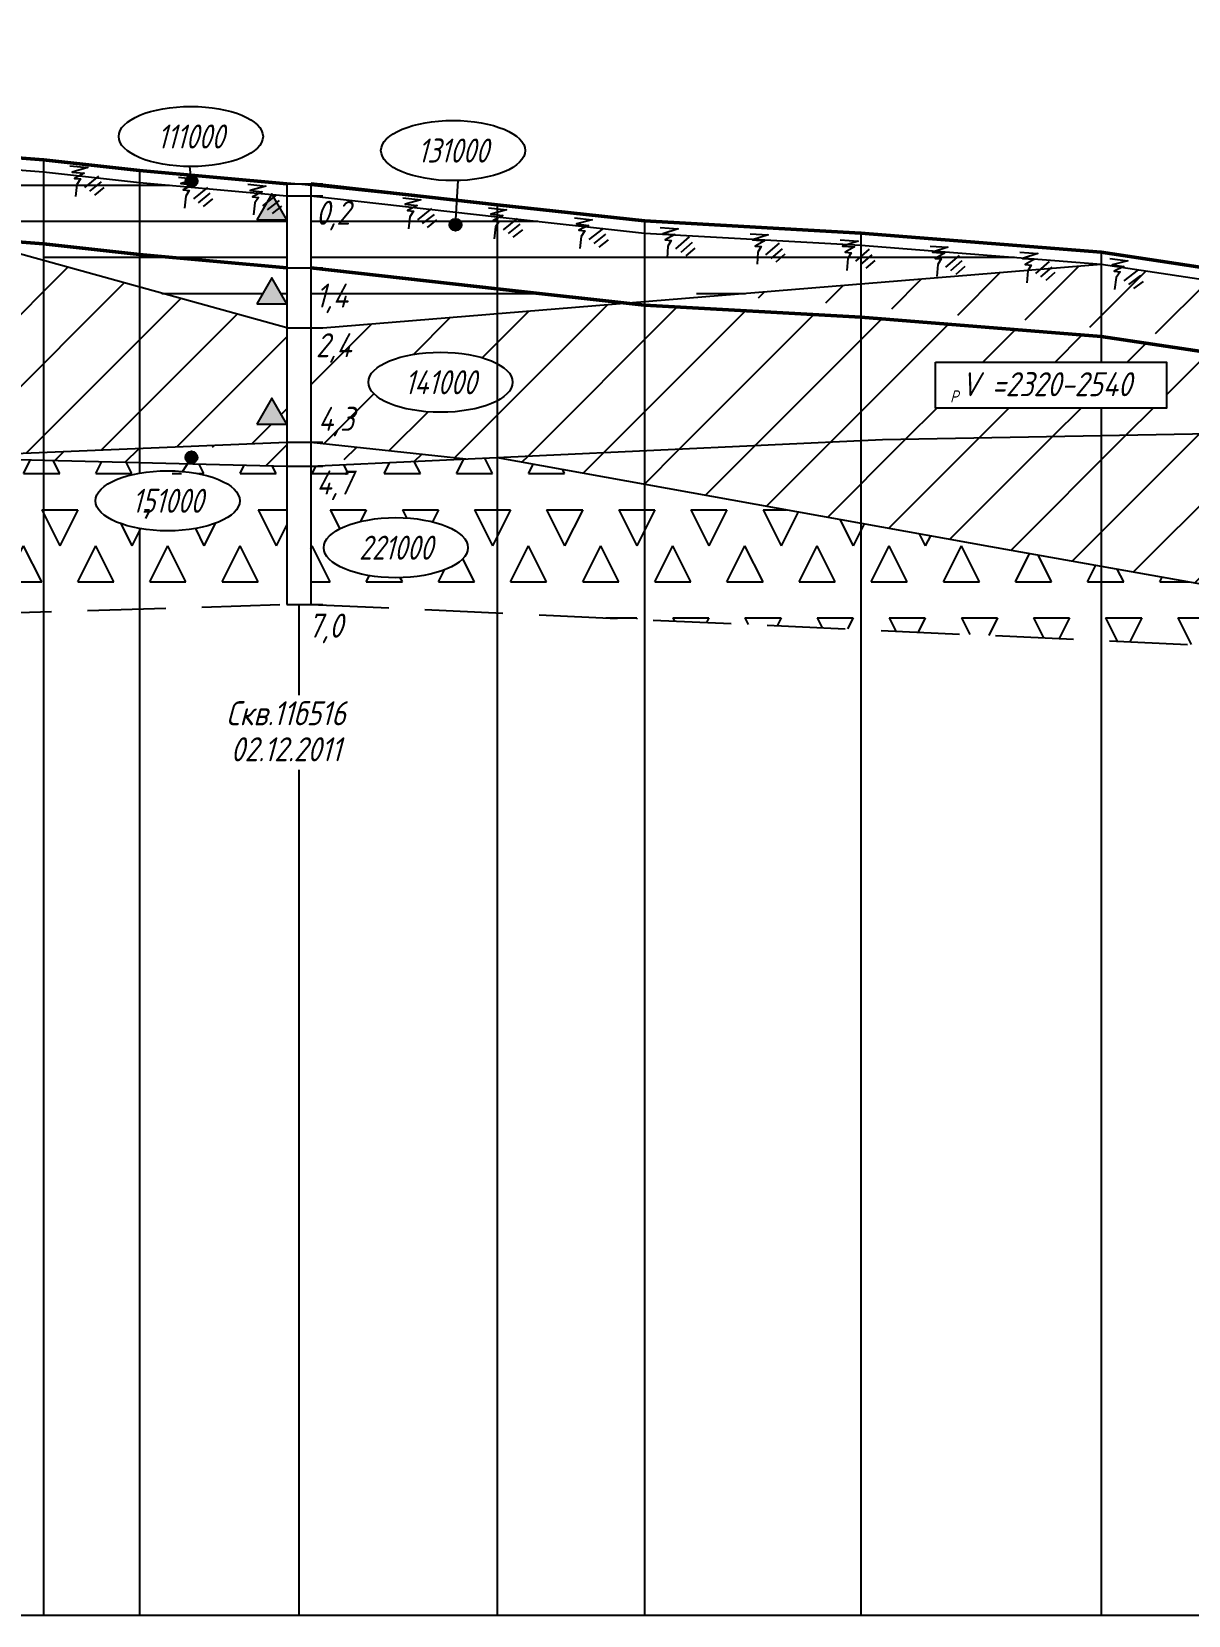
# Model space of a CAD drawing. Extents: x -1282 to 400, y 0 to 1149.
# Drawn here: x -349.1 to -252.9, y 862.8 to 994.6 of the extents above; entities that cross this region are included whole.
import ezdxf
from ezdxf.enums import TextEntityAlignment as Align

# ---------------------------------------------------------------- set-up
doc = ezdxf.new("R2010")
doc.units = 0
doc.linetypes.add('ИИ27003', pattern=[9.5, 6.5, -3])
for name, color, linetype, lineweight in [('ИИ_ГЕОЛОГИЯ_025', 7, 'Continuous', 25), ('ИИ_ГЕОЛОГИЯ_050', 7, 'Continuous', 50), ('ИИ_ГЕОФИЗИКА_025', 7, 'Continuous', 25), ('ИИ_ПРОФИЛЬ_025', 7, 'Continuous', 25)]:
    doc.layers.add(name, color=color, linetype=linetype, lineweight=lineweight)
doc.layers.add('Профиль', color=7, linetype='Continuous')
doc.styles.add('VNIPISIMPLEXCUR', font='simplex.shx', dxfattribs={"width": 0.8, "oblique": 15})
doc.linetypes.add('ИИ27001', pattern='A,2.5,[1,3dservice.shx,S=1.85,R=180.00002,X=0,Y=0],2.5,-1', length=6)
doc.linetypes.add('ИИ27005', pattern='A,2.5,[1,3dservice.shx,S=1.85,R=180.00002,X=0,Y=0],2.5,-2,[4,3dservice.shx,S=0.5,R=0,X=0,Y=0],-2', length=9)
pattern_1 = [(0, (-1608.2575, 894.792), (1.5, 9), [3, -3]), (63.43495, (-1608.2575, 894.792), (1.5, 9), [3.354102, -16.77051]), (116.56505, (-1605.2575, 894.792), (-1.5, -9), [3.354102, -6.708204]), (0, (-1605.2575, 900.792), (1.5, 9), [3, -3]), (296.56505, (-1605.2575, 900.792), (6, 5e-09), [3.354102, -6.708204]), (243.43495, (-1602.2575, 900.792), (-1.5, -9), [3.354102, -16.77051])]
pattern_2 = [(45, (-1608.2575, 894.792), (-3, 3), [])]
pattern_3 = [(0, (-1608.2575, 894.792), (0, 3), [])]

# ---------------------------------------------------------------- blocks, each defined once
blk = doc.blocks.new('ИИ25020')
at = {"color": 0, "linetype": 'Continuous', "lineweight": 25}
blk.add_ellipse((0, 0), major_axis=(-6, 0), ratio=0.416667, dxfattribs=at)
at = {"color": 0, "linetype": 'Continuous', "style": 'VNIPISIMPLEXCUR', "oblique": 15, "width": 0.75}
blk.add_attdef('INDEX', text='', height=2, dxfattribs=at).set_placement((0, 0), align=Align.MIDDLE_CENTER)
blk = doc.blocks.new('ИИ16001')
at = {"linetype": 'Continuous', "lineweight": 25}
h = blk.add_hatch(color=0, dxfattribs=at)
edge = h.paths.add_edge_path()
edge.add_arc((0, 0), 0.5, 0, 360)
at = {"color": 0, "linetype": 'Continuous', "lineweight": 25}
blk.add_circle((0, 0), 0.5, dxfattribs=at)
blk = doc.blocks.new('ИИ25004')
at = {"linetype": 'Continuous', "lineweight": 25}
blk.add_hatch(color=0, dxfattribs=at).paths.add_polyline_path([(-2.5, 0), (0, 0), (-1.25, 2.17)])
at = {"color": 0, "linetype": 'Continuous', "lineweight": 25}
blk.add_lwpolyline([(-2.5, 0), (0, 0), (-1.25, 2.17)], close=True, dxfattribs=at)
blk = doc.blocks.new('ИИ25010')
at = {"color": 0, "linetype": 'Continuous', "lineweight": 25}
for points in [[(0, 0), (3, 0), (0.5, -1), (2.5, -1), (1, -2), (2, -2), (1.5, -3), (1.5, -5)], [(4.94, -1.23), (2.82, -3.35)], [(5.47, -2.12), (3.7, -3.88)], [(6, -3), (4.59, -4.41)]]:
    blk.add_lwpolyline(points, dxfattribs=at)

msp = doc.modelspace()

# ---------------------------------------------------------------- hatches: boundary and pattern name
at = {"layer": 'ИИ_ГЕОЛОГИЯ_025'}
h = msp.add_hatch(dxfattribs=at)
h.set_pattern_fill('ИИ_ГЛИНА', color=256, pattern_type=2)
h.set_pattern_definition(pattern_3)
h.paths.add_polyline_path([(-348.113, 982.917), (-357.763, 983.667), (-357.763, 978.278), (-350.654, 977.854), (-348.113, 977.59)])
h.paths.add_polyline_path([(-357.763, 983.667), (-360.906, 983.823), (-361.007, 982.707, -0.38799), (-360.552, 982.209, -1), (-361.552, 982.209, -0.4409325), (-361.007, 982.707), (-360.906, 983.823), (-369.863, 984.267), (-369.863, 981.553), (-358.12, 978.3), (-357.763, 978.278)])
h.paths.add_polyline_path([(-369.863, 984.267), (-382.363, 985.017), (-369.863, 981.553)])
h.paths.add_polyline_path([(-348.113, 977.59), (-350.654, 977.854), (-357.763, 978.278), (-357.763, 978.201), (-355.083, 977.458), (-348.113, 976.917)])
h = msp.add_hatch(dxfattribs=at)
h.set_pattern_fill('ИИ_ГЛИНА', color=256, pattern_type=2)
h.set_pattern_definition(pattern_3)
h.paths.add_polyline_path([(-329.142, 981.032), (-340.113, 982.017), (-340.113, 976.759), (-327.863, 975.486), (-327.863, 978.917), (-330.363, 978.917)])
h.paths.add_polyline_path([(-329.113, 974.082), (-327.863, 971.917), (-327.863, 974.917), (-340.113, 976.017), (-340.113, 973.311), (-327.863, 969.917), (-327.863, 971.917), (-330.363, 971.917)])
h.paths.add_polyline_path([(-340.113, 976.017), (-340.221, 976.029), (-348.113, 976.588), (-348.113, 975.527), (-340.113, 973.311)])
h.paths.add_polyline_path([(-340.113, 982.017), (-348.113, 982.917), (-348.113, 977.59), (-340.113, 976.759)])
h = msp.add_hatch(dxfattribs=at)
h.set_pattern_fill('ИИ_ГЛИНА', color=256, pattern_type=2)
h.set_pattern_definition(pattern_3)
h.paths.add_polyline_path([(-310.363, 973.167), (-310.363, 971.104), (-299.621, 971.983)])
h.paths.add_polyline_path([(-310.363, 973.167), (-314.133, 973.592), (-325.863, 974.734), (-325.863, 969.917), (-324.863, 969.917), (-310.363, 971.104)])
h.paths.add_polyline_path([(-310.363, 979.167), (-313.768, 979.551), (-313.801, 979.005, -0.3965551), (-313.332, 978.506, -1), (-314.332, 978.506, -0.4320953), (-313.801, 979.005), (-313.768, 979.551), (-325.863, 980.917), (-325.863, 975.278), (-321.238, 974.798), (-310.363, 974.004)])
h.paths.add_polyline_path([(-326.306, 970.792), (-321.992, 970.473), (-321.035, 974.044), (-325.349, 974.363)], flags=9)
h.paths.add_polyline_path([(-326.306, 977.682), (-321.763, 977.363), (-320.806, 980.935), (-325.349, 981.254)], flags=9)
h = msp.add_hatch(dxfattribs=at)
h.set_pattern_fill('ИИ_ГЛИНА', color=256, pattern_type=2)
h.set_pattern_definition(pattern_3)
h.paths.add_polyline_path([(-298.113, 977.817), (-310.363, 979.167), (-310.363, 974.004), (-298.113, 973.111)])
h = msp.add_hatch(dxfattribs=at)
h.set_pattern_fill('ИИ_СУГЛИНОК', color=256, pattern_type=2)
h.set_pattern_definition(pattern_2)
h.paths.add_polyline_path([(-382.363, 977.996), (-382.737, 978.002), (-385.224, 970.425), (-391.005, 964.472), (-393.577, 963.678), (-396.806, 962.417), (-382.363, 960.272)])
h.paths.add_polyline_path([(-369.863, 977.786), (-382.363, 977.996), (-382.363, 960.272), (-378.331, 959.673), (-369.863, 959.462), (-369.863, 966.4), (-380.723, 966.4), (-380.723, 970.328), (-369.863, 970.328)])
h.paths.add_polyline_path([(-357.763, 977.272), (-363.502, 977.679), (-369.863, 977.786), (-369.863, 970.328), (-363.92, 970.328), (-363.92, 966.4), (-369.863, 966.4), (-369.863, 959.462), (-357.763, 959.161)])
h.paths.add_polyline_path([(-348.113, 975.527), (-353.26, 976.953), (-357.763, 977.272), (-357.763, 959.161), (-348.113, 959.566)])
h.paths.add_polyline_path([(-340.113, 973.311), (-348.113, 975.527), (-348.113, 959.566), (-340.113, 959.902)])
h.paths.add_polyline_path([(-327.863, 969.917), (-340.113, 973.311), (-340.113, 959.902), (-327.863, 960.417), (-327.863, 961.917), (-330.363, 961.917), (-329.113, 964.082), (-327.863, 961.917)])
h = msp.add_hatch(dxfattribs=at)
h.set_pattern_fill('ИИ_ГЛИНА', color=256, pattern_type=2)
h.set_pattern_definition(pattern_3)
h.paths.add_polyline_path([(-280.113, 976.817), (-298.113, 977.817), (-298.113, 973.111), (-291.625, 972.637), (-280.113, 973.58)])
h.paths.add_polyline_path([(-260.113, 975.217), (-280.113, 976.817), (-280.113, 973.58)])
h = msp.add_hatch(dxfattribs=at)
h.set_pattern_fill('ИИ_ГЛИНА', color=256, pattern_type=2)
h.set_pattern_definition(pattern_3)
h.paths.add_polyline_path([(-340.113, 976.759), (-340.113, 976.021), (-336.361, 975.755), (-327.863, 974.928), (-327.863, 975.486)])
h = msp.add_hatch(dxfattribs=at)
h.set_pattern_fill('ИИ_СУГЛИНОК', color=256, pattern_type=2)
h.set_pattern_definition(pattern_2)
h.paths.add_polyline_path([(-280.113, 973.58), (-291.625, 972.637), (-282.553, 971.975), (-280.113, 971.747)])
h.paths.add_polyline_path([(-260.113, 975.217), (-280.113, 973.58), (-280.113, 971.747), (-269.837, 970.787), (-264.739, 970.494), (-260.379, 969.903), (-260.113, 969.878)])
h.paths.add_polyline_path([(-248.113, 973.417), (-260.113, 975.217), (-260.113, 969.878), (-248.113, 968.756)])
h.paths.add_polyline_path([(-260.113, 969.217), (-280.113, 970.817), (-280.113, 960.563), (-278.306, 960.647), (-260.113, 960.978), (-260.113, 963.258), (-273.903, 963.258), (-273.903, 967.085), (-260.113, 967.085)])
h.paths.add_polyline_path([(-248.113, 967.402), (-260.113, 969.217), (-260.113, 967.085), (-254.689, 967.085), (-254.689, 963.258), (-260.113, 963.258), (-260.113, 960.978), (-248.113, 961.196)])
h.paths.add_polyline_path([(-243.613, 967.067), (-248.113, 967.397), (-248.113, 961.196), (-243.613, 961.278)])
h.paths.add_polyline_path([(-243.613, 973.067), (-248.113, 973.417), (-248.113, 968.756), (-243.613, 968.336)])
h.paths.add_polyline_path([(-243.613, 967.628), (-243.613, 967.067), (-229.473, 965.817), (-229.473, 966.155), (-236.391, 966.649)])
h.paths.add_polyline_path([(-229.473, 971.817), (-243.613, 973.067), (-243.613, 968.336), (-242.312, 968.214), (-229.473, 967.535)])
h.paths.add_polyline_path([(-229.473, 965.817), (-243.613, 967.067), (-243.613, 961.278), (-237.359, 961.391), (-229.473, 961.797)])
h = msp.add_hatch(dxfattribs=at)
h.set_pattern_fill('ИИ_СУГЛИНОК', color=256, pattern_type=2)
h.set_pattern_definition(pattern_2)
edge = h.paths.add_edge_path()
edge.add_line((-310.363, 971.104), (-324.863, 969.917))
edge.add_line((-324.863, 969.917), (-325.863, 969.917))
edge.add_line((-325.863, 969.917), (-325.863, 960.417))
edge.add_line((-325.863, 960.417), (-312.959, 959.022))
edge.add_line((-312.959, 959.022), (-310.363, 959.144))
edge.add_line((-310.363, 959.144), (-310.363, 963.856))
edge.add_ellipse((-315.08, 965.401), major_axis=(-6, 0), ratio=0.4166667, start_angle=218.17079, end_angle=501.82921, ccw=False)
edge.add_line((-310.363, 966.946), (-310.363, 971.104))
edge = h.paths.add_edge_path()
edge.add_line((-298.113, 971.817), (-299.621, 971.983))
edge.add_line((-299.621, 971.983), (-310.363, 971.104))
edge.add_line((-310.363, 971.104), (-310.363, 966.946))
edge.add_ellipse((-315.08, 965.401), major_axis=(-6, 0), ratio=0.4166667, start_angle=141.82921, end_angle=218.17079, ccw=False)
edge.add_line((-310.363, 963.856), (-310.363, 959.144))
edge.add_line((-310.363, 959.144), (-298.113, 959.718))
edge.add_line((-298.113, 959.718), (-298.113, 971.817))
h.paths.add_polyline_path([(-280.113, 970.817), (-298.113, 971.817), (-298.113, 959.718), (-280.113, 960.563)])
h.paths.add_polyline_path([(-326.306, 966.665), (-321.687, 966.346), (-320.73, 969.918), (-325.349, 970.237)], flags=9)
h.paths.add_polyline_path([(-326.113, 960.537), (-321.57, 960.218), (-320.613, 963.789), (-325.156, 964.108)], flags=9)
h = msp.add_hatch(dxfattribs=at)
h.set_pattern_fill('ИИ_СУГЛИНОК', color=256, pattern_type=2)
h.set_pattern_definition(pattern_2)
h.paths.add_polyline_path([(-198.113, 958.065), (-207.129, 958.065), (-207.129, 961.993), (-198.113, 961.993), (-198.113, 963.411), (-210.863, 962.755), (-210.863, 941.67), (-198.113, 941.089)])
h.paths.add_polyline_path([(-220.613, 962.253), (-229.473, 961.797), (-229.473, 944.653), (-220.613, 943.079)])
h.paths.add_polyline_path([(-210.863, 962.755), (-220.613, 962.253), (-220.613, 943.079), (-213.315, 941.782), (-210.863, 941.67)])
h.paths.add_polyline_path([(-229.473, 961.797), (-237.359, 961.391), (-243.613, 961.278), (-243.613, 947.165), (-229.473, 944.653)])
h.paths.add_polyline_path([(-243.613, 961.278), (-248.113, 961.196), (-248.113, 947.965), (-243.613, 947.165)])
h.paths.add_polyline_path([(-248.113, 961.196), (-260.113, 960.978), (-260.113, 950.096), (-248.113, 947.965)])
h.paths.add_polyline_path([(-260.113, 960.978), (-278.306, 960.647), (-280.113, 960.563), (-280.113, 953.681), (-269.341, 951.736), (-260.113, 950.096)])
h.paths.add_polyline_path([(-280.113, 960.563), (-310.363, 959.144), (-280.113, 953.681)])
h = msp.add_hatch(dxfattribs=at)
h.set_pattern_fill('ИИ_ЩЕБЕНЬ', color=256, pattern_type=2)
h.set_pattern_definition(pattern_1)
edge = h.paths.add_edge_path()
edge.add_ellipse((-389.964, 956.9), major_axis=(-6, 0), ratio=0.4166667, start_angle=283.02239, end_angle=360, ccw=False)
edge.add_line((-391.316, 959.336), (-391.553, 960.002))
edge.add_line((-391.553, 960.002), (-398.113, 960.165))
edge.add_line((-398.113, 960.165), (-398.113, 949.702))
edge.add_line((-398.113, 949.702), (-382.363, 948.259))
edge.add_line((-382.363, 948.259), (-382.363, 959.773))
edge.add_line((-382.363, 959.773), (-391.553, 960.002))
edge.add_line((-391.553, 960.002), (-391.316, 959.336))
edge.add_ellipse((-389.964, 956.9), major_axis=(-6, 0), ratio=0.4166667, start_angle=0, end_angle=283.02239, ccw=False)
h.paths.add_polyline_path([(-369.863, 959.462), (-382.363, 959.773), (-382.363, 948.259), (-369.863, 947.113)])
h.paths.add_polyline_path([(-357.763, 959.161), (-369.863, 959.462), (-369.863, 947.113), (-357.763, 946.005)])
h.paths.add_polyline_path([(-348.113, 958.921), (-357.763, 959.161), (-357.763, 946.005), (-348.113, 946.299)])
h = msp.add_hatch(dxfattribs=at)
h.set_pattern_fill('ИИ_СУПЕСЬ', color=256, pattern_type=2)
h.set_pattern_definition([(45, (-1605.2575, 894.792), (-3, 3), [5, -2])])
h.paths.add_polyline_path([(-327.863, 960.417), (-340.113, 959.902), (-340.113, 958.722), (-336.132, 958.622), (-336.064, 958.73, -0.2582575), (-336.299, 959.154, -1), (-335.299, 959.154, -0.421522), (-335.811, 958.654), (-327.863, 958.417)])
h.paths.add_polyline_path([(-340.113, 959.902), (-357.763, 959.161), (-340.113, 958.722)])
h.paths.add_polyline_path([(-325.863, 960.417), (-325.863, 958.417), (-312.959, 959.022)])
h = msp.add_hatch(dxfattribs=at)
h.set_pattern_fill('ИИ_ЩЕБЕНЬ', color=256, pattern_type=2)
h.set_pattern_definition(pattern_1)
h.paths.add_polyline_path([(-310.363, 959.144), (-325.863, 958.417), (-325.863, 946.917), (-310.363, 946.21)])
edge = h.paths.add_edge_path(flags=16)
edge.add_ellipse((-318.793, 951.637), major_axis=(-6, 0), ratio=0.4166667, start_angle=0, end_angle=360)
h.paths.add_polyline_path([(-298.113, 956.932), (-310.363, 959.144), (-310.363, 946.21), (-298.113, 945.651)])
h.paths.add_polyline_path([(-280.113, 953.681), (-298.113, 956.932), (-298.113, 945.651), (-280.113, 944.83)])
h.paths.add_polyline_path([(-269.341, 951.736), (-280.113, 953.681), (-280.113, 944.83), (-213.315, 941.782)])
h.paths.add_polyline_path([(-323.356, 950.271), (-314.499, 950.003), (-313.695, 953.003), (-322.552, 953.271)], flags=8)
h.paths.add_polyline_path([(-326.257, 955.241), (-321.715, 954.922), (-320.758, 958.494), (-325.3, 958.813)], flags=9)
h = msp.add_hatch(dxfattribs=at)
h.set_pattern_fill('ИИ_ЩЕБЕНЬ', color=256, pattern_type=2)
h.set_pattern_definition(pattern_1)
edge = h.paths.add_edge_path()
edge.add_ellipse((-337.774, 955.539), major_axis=(-6, 0), ratio=0.4166667, start_angle=292.94287, end_angle=427.05713, ccw=False)
edge.add_line((-340.113, 957.841), (-340.113, 958.722))
edge.add_line((-340.113, 958.722), (-348.113, 958.921))
edge.add_line((-348.113, 958.921), (-348.113, 946.299))
edge.add_line((-348.113, 946.299), (-340.113, 946.543))
edge.add_line((-340.113, 946.543), (-340.113, 953.237))
edge = h.paths.add_edge_path()
edge.add_line((-327.863, 958.417), (-336.132, 958.622))
edge.add_line((-336.132, 958.622), (-336.531, 957.985))
edge.add_ellipse((-337.774, 955.539), major_axis=(-6, 0), ratio=0.4166667, start_angle=67.05713, end_angle=258.04414, ccw=False)
edge.add_line((-340.113, 953.237), (-340.113, 946.543))
edge.add_line((-340.113, 946.543), (-327.863, 946.917))
edge.add_line((-327.863, 946.917), (-327.863, 958.417))

# ---------------------------------------------------------------- linework, layer by layer
at = {"layer": 'ИИ_ГЕОЛОГИЯ_025', "flags": 128}
for points in [[(-486.863, 991.067), (-478.113, 990.017), (-467.613, 989.467), (-448.113, 988.117), (-428.613, 986.967), (-409.363, 986.067), (-398.113, 986.117), (-382.363, 985.017), (-369.863, 984.267), (-357.763, 983.667), (-348.113, 982.917), (-340.113, 982.017), (-327.863, 980.917)], [(-327.863, 969.917), (-382.363, 985.017)], [(-335.777, 982.137), (-335.926, 983.346)], [(-327.863, 981.917), (-324.863, 981.917)], [(-313.832, 978.506), (-313.608, 982.182)], [(-327.863, 980.917), (-324.863, 980.917)], [(-325.863, 980.917), (-310.363, 979.167), (-298.113, 977.817), (-280.113, 976.817), (-260.113, 975.217), (-248.113, 973.417), (-243.613, 973.067), (-229.473, 971.817), (-220.613, 971.917), (-210.863, 973.317), (-198.113, 973.217), (-185.363, 973.817), (-174.613, 974.017)], [(-324.863, 969.917), (-260.113, 975.217)], [(-327.863, 974.917), (-324.863, 974.917)], [(-327.863, 969.917), (-324.863, 969.917)], [(-325.863, 958.417), (-278.306, 960.647), (-237.359, 961.391), (-198.113, 963.411), (-179.212, 963.23), (-174.613, 963.017)], [(-486.863, 961.567), (-440.843, 961.229), (-327.863, 958.417)], [(-357.763, 959.161), (-327.863, 960.417)], [(-335.799, 959.154), (-336.531, 957.985)], [(-327.863, 960.417), (-324.863, 960.417)], [(-325.863, 960.417), (-312.959, 959.022)], [(-310.363, 959.144), (-269.341, 951.736), (-213.315, 941.782)], [(-327.863, 958.417), (-324.863, 958.417)], [(-327.863, 946.917), (-324.863, 946.917)]]:
    msp.add_lwpolyline(points, dxfattribs=at)
at = {"layer": 'ИИ_ГЕОЛОГИЯ_025', "linetype": 'Continuous', "flags": 128}
for points in [[(-327.863, 981.917), (-327.863, 946.917)], [(-325.863, 981.917), (-325.863, 946.917)]]:
    msp.add_lwpolyline(points, dxfattribs=at)
at = {"layer": 'ИИ_ГЕОЛОГИЯ_025', "linetype": 'ИИ27003', "flags": 128}
for points in [[(-486.863, 942.067), (-327.863, 946.917)], [(-325.863, 946.917), (-174.613, 940.017)]]:
    msp.add_lwpolyline(points, dxfattribs=at)
at = {"layer": 'ИИ_ГЕОЛОГИЯ_050', "linetype": 'ИИ27001', "flags": 128}
for points in [[(-486.863, 992.067), (-478.113, 991.017), (-467.613, 990.467), (-448.113, 989.117), (-428.613, 987.967), (-409.363, 987.067), (-398.113, 987.117), (-382.363, 986.017), (-369.863, 985.267), (-357.763, 984.667), (-348.113, 983.917), (-340.113, 983.017), (-327.863, 981.917)], [(-325.863, 981.917), (-310.363, 980.167), (-298.113, 978.817), (-280.113, 977.817), (-260.113, 976.217), (-248.053, 974.393), (-243.613, 974.067), (-229.473, 972.817), (-220.613, 972.917), (-210.821, 974.339), (-198.067, 974.233), (-185.363, 974.817), (-174.613, 975.017)]]:
    msp.add_lwpolyline(points, dxfattribs=at)
at = {"layer": 'ИИ_ГЕОЛОГИЯ_050', "linetype": 'ИИ27005', "flags": 128}
for points in [[(-382.403, 979.019), (-382.363, 979.017), (-369.863, 978.267), (-357.763, 977.667), (-348.113, 976.917), (-340.113, 976.017), (-327.863, 974.917)], [(-325.863, 974.917), (-310.363, 973.167), (-298.113, 971.817), (-280.113, 970.817), (-260.113, 969.217), (-248.053, 967.393), (-243.613, 967.067), (-229.473, 965.817), (-220.613, 965.917), (-210.863, 966.55)]]:
    msp.add_lwpolyline(points, dxfattribs=at)
at = {"layer": 'ИИ_ГЕОФИЗИКА_025', "flags": 128}
msp.add_lwpolyline([(-273.903, 967.085), (-254.689, 967.085), (-254.689, 963.258), (-273.903, 963.258)], close=True, dxfattribs=at)
at = {"layer": 'ИИ_ПРОФИЛЬ_025', "flags": 128}
for points in [[(-530.613, 994.567), (-515.363, 992.617), (-498.113, 992.267), (-488.068, 992.117), (-487.863, 992.067), (-478.113, 991.017), (-467.613, 990.467), (-448.113, 989.117), (-428.613, 987.967), (-409.363, 987.067), (-398.113, 987.117), (-382.363, 986.017), (-369.863, 985.267), (-357.763, 984.667), (-348.113, 983.917), (-340.113, 983.017), (-326.863, 981.917), (-310.363, 980.167), (-298.113, 978.817), (-280.113, 977.817), (-260.113, 976.217), (-248.113, 974.417)], [(-348.113, 983.917), (-348.113, 862.817)], [(-340.113, 983.017), (-340.113, 957.841)], [(-310.363, 980.167), (-310.363, 862.817)], [(-298.113, 978.817), (-298.113, 862.817)], [(-280.113, 977.817), (-280.113, 862.817)], [(-260.113, 976.217), (-260.113, 967.085)], [(-260.113, 963.258), (-260.113, 862.817)], [(-340.113, 953.237), (-340.113, 862.817)], [(-326.863, 946.917), (-326.863, 939.368)], [(-326.863, 933.149), (-326.863, 862.817)], [(-1186.713, 862.817), (-148.113, 862.817)]]:
    msp.add_lwpolyline(points, dxfattribs=at)
at = {"layer": 'Профиль'}
msp.add_lwpolyline([(-530.613, 994.567), (-515.363, 992.617), (-498.113, 992.267), (-488.068, 992.117), (-487.863, 992.067), (-478.113, 991.017), (-467.613, 990.467), (-448.113, 989.117), (-428.613, 987.967), (-409.363, 987.067), (-398.113, 987.117), (-382.363, 986.017), (-369.863, 985.267), (-357.763, 984.667), (-348.113, 983.917), (-340.113, 983.017), (-326.863, 981.917), (-310.363, 980.167), (-298.113, 978.817), (-280.113, 977.817), (-260.113, 976.217), (-248.113, 974.417)], dxfattribs=at)

# ---------------------------------------------------------------- block references
at = {"layer": 'ИИ_ГЕОЛОГИЯ_025'}
for p, values in [((-335.841, 985.846), {'INDEX': '111000'}), ((-314.03, 984.676), {'INDEX': '131000'}), ((-315.08, 965.401), {'INDEX': '141000'}), ((-337.774, 955.539), {'INDEX': '151000'}), ((-318.793, 951.637), {'INDEX': '221000'})]:
    msp.add_blockref('ИИ25020', p, dxfattribs=at).add_auto_attribs(values)
at = {"layer": 'ИИ_ГЕОЛОГИЯ_025', "xscale": 0.5, "yscale": 0.5, "zscale": 0.5}
for p, rotation in [((-345.912, 983.41), 354.01613677), ((-336.864, 982.461), 354.01613677), ((-331.104, 981.89), 353.426435), ((-318.21, 980.736), 353.426435), ((-311.077, 979.914), 353.426435), ((-303.944, 979.092), 353.426435), ((-296.81, 978.27), 356.08276087), ((-289.328, 977.757), 356.08276087), ((-281.845, 977.245), 356.08276087), ((-274.362, 976.733), 356.08276087), ((-266.879, 976.22), 356.08276087), ((-259.397, 975.708), 351.79972543)]:
    msp.add_blockref('ИИ25010', p, dxfattribs=dict(at, rotation=rotation))
at = {"layer": 'ИИ_ГЕОЛОГИЯ_025'}
for name, p in [('ИИ16001', (-335.777, 982.137)), ('ИИ25004', (-327.863, 978.917)), ('ИИ16001', (-313.832, 978.506)), ('ИИ25004', (-327.863, 971.917)), ('ИИ25004', (-327.863, 961.917)), ('ИИ16001', (-335.799, 959.154))]:
    msp.add_blockref(name, p, dxfattribs=at)

# ---------------------------------------------------------------- texts
at = {"layer": 'ИИ_ГЕОЛОГИЯ_025', "style": 'VNIPISIMPLEXCUR', "oblique": 15, "width": 0.8}
for s, p in [('0,2', (-325.449, 979.499)), ('1,4', (-325.449, 972.608)), ('2,4', (-325.449, 968.482)), ('4,3', (-325.256, 962.353)), ('4,7', (-325.401, 957.058)), ('7,0', (-326.084, 945.153))]:
    msp.add_text(s, height=2, dxfattribs=at).set_placement(p, align=Align.MIDDLE_LEFT)
for s, p in [('Скв.11б516', (-327.935, 938.865)), ('02.12.2011', (-327.935, 935.865))]:
    msp.add_text(s, height=2, dxfattribs=at).set_placement(p, align=Align.TOP_CENTER)
at = {"layer": 'ИИ_ГЕОФИЗИКА_025', "style": 'VNIPISIMPLEXCUR', "oblique": 15, "width": 0.8}
for s, height, p in [('V =2320-2540', 2, (-264.682, 965.239)), ('P', 1, (-272.346, 964.224))]:
    msp.add_text(s, height=height, dxfattribs=at).set_placement(p, align=Align.MIDDLE_CENTER)

doc.saveas('drawing.dxf')
